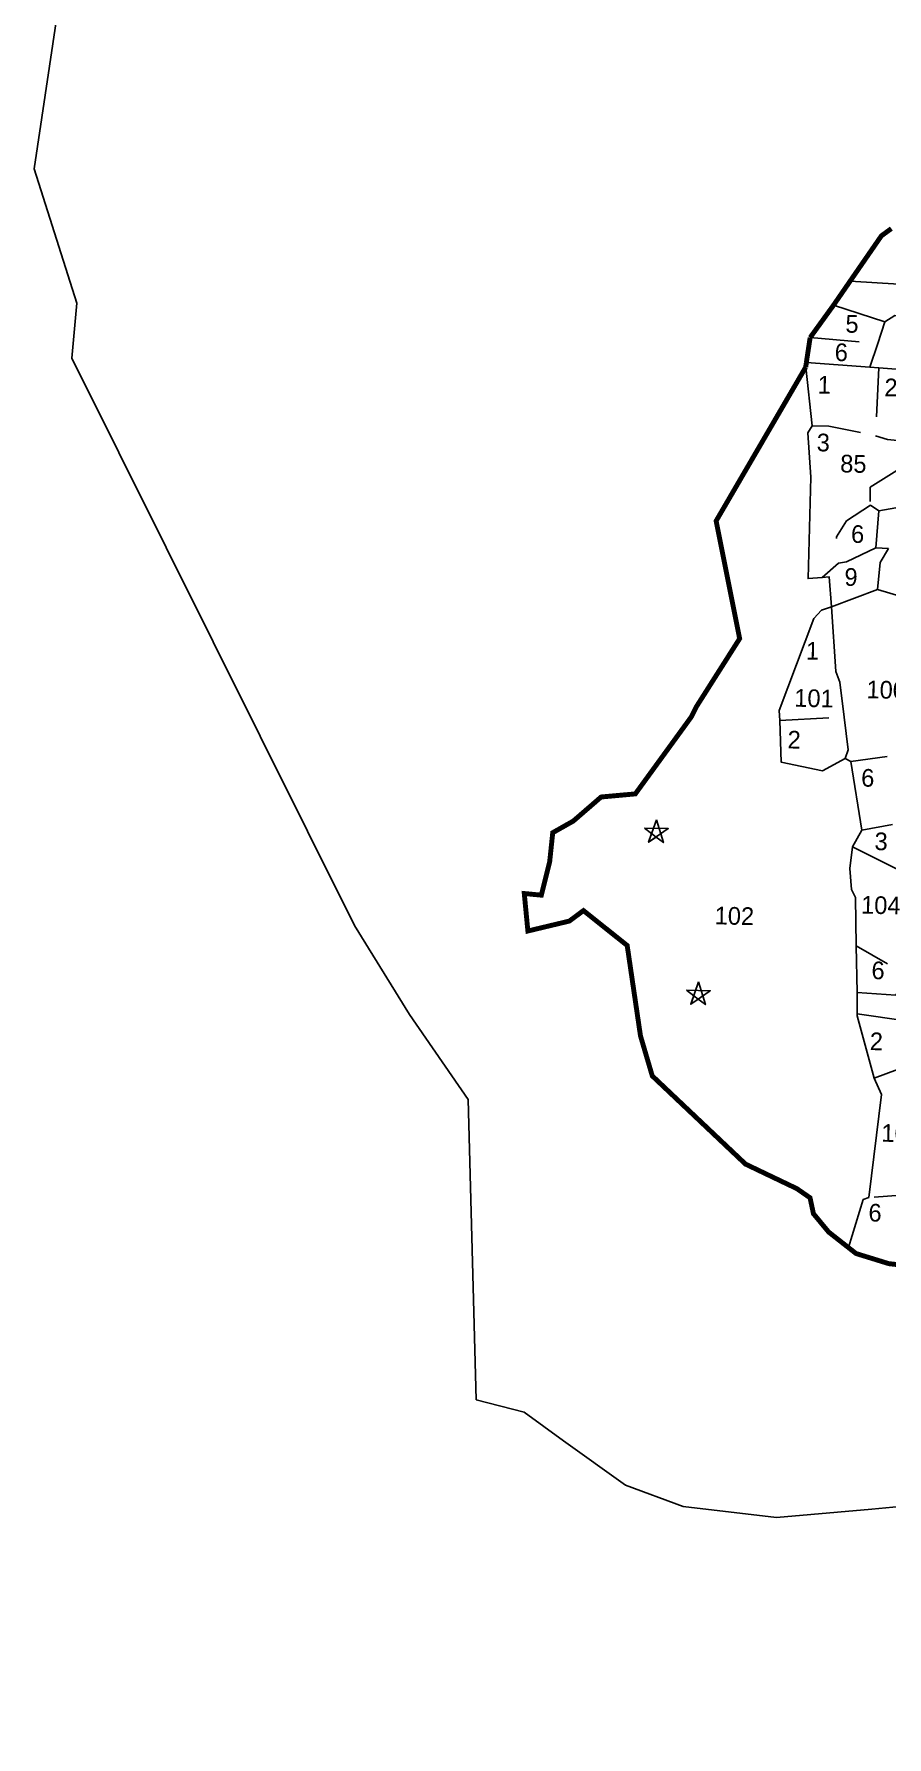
# Model space of a CAD drawing. Header units: metres. Extents: x 291156 to 294456, y 2095569 to 2100949.
# Drawn here: x 291156 to 291589, y 2099464 to 2100329 of the extents above; entities that cross this region are included whole.
import ezdxf
from ezdxf.enums import TextEntityAlignment as Align

# ---------------------------------------------------------------- set-up
doc = ezdxf.new("R2010")
doc.units = ezdxf.units.M
doc.header["$MEASUREMENT"] = 0
doc.linetypes.add('DASHED', pattern=[0.75, 0.5, -0.25])
for name, color, linetype in [('POLY_PARCEL', 6, 'Continuous'), ('POLY_SUBPARCEL', 6, 'DASHED'), ('SYM_STONE', 1, 'Continuous'), ('TEXT_MAPIN', 7, 'Continuous'), ('TEXT_PARCEL', 7, 'Continuous'), ('V_BOUND_LINE', 7, 'Continuous'), ('VILLAGE BOUNDRY', 15, 'Continuous')]:
    doc.layers.add(name, color=color, linetype=linetype)
doc.styles.add('TEXT_MAP', font='KRDEV050.TTF', dxfattribs={"height": 2.5})

# ---------------------------------------------------------------- blocks, each defined once
blk = doc.blocks.new('STONE_STAR')
for points in [[(-0.607, 0.197), (0.607, 0.197), (-0.376, -0.517), (-0.233, -0.075)], [(0, 0.639), (-0.376, -0.517), (0, -0.244), (0.375, -0.517)]]:
    blk.add_lwpolyline(points, close=True)
blk.add_lwpolyline([(-0.233, -0.075), (0, -0.244)])
blk = doc.blocks.new('DFSS')
at = {"layer": 'POLY_PARCEL'}
for points in [[(2414.8, 7685.14), (2420.05, 7683.56)], [(2420.05, 7683.56), (2421.05, 7684.2), (2426.14, 7683.34)], [(2412.15, 7679.24), (2418.64, 7678.89)], [(2412.09, 7678.75), (2412.87, 7672.78)], [(2418.64, 7678.89), (2419.56, 7678.84)], [(2419.56, 7678.84), (2425.7, 7678.51), (2425.43, 7675.22)], [(2412.87, 7672.78), (2412.44, 7672.06), (2412.87, 7667.55), (2412.8, 7657.23), (2414.22, 7657.37)], [(2420.93, 7660.46), (2420.11, 7659.02), (2419.9, 7656.27)], [(2414.22, 7657.37), (2414.95, 7657.45), (2415.24, 7654.41)], [(2415.24, 7654.41), (2419.9, 7656.27)], [(2419.9, 7656.27), (2422.41, 7655.56)], [(2410.21, 7642.71), (2410.15, 7643.74), (2413.45, 7653.19), (2414.24, 7654.05), (2415.24, 7654.41)], [(2415.24, 7654.41), (2415.81, 7647.82), (2416.24, 7646.75), (2416.76, 7643.19)], [(2416.96, 7638.97), (2414.67, 7637.68), (2410.44, 7638.47), (2410.21, 7642.71)], [(2416.76, 7643.19), (2417.25, 7639.87), (2416.96, 7638.97)], [(2417.54, 7638.68), (2421.25, 7639.26)], [(2417.54, 7638.68), (2416.96, 7638.97)], [(2418.83, 7631.73), (2417.54, 7638.68)], [(2418.83, 7631.73), (2421.92, 7632.37)], [(2417.9, 7630.01), (2418.83, 7631.73)], [(2418.5, 7619.94), (2418.33, 7624.85), (2417.9, 7625.64), (2417.68, 7627.79), (2417.9, 7630.01)], [(2418.68, 7615.18), (2418.5, 7619.94)], [(2418.68, 7615.18), (2422.64, 7614.97), (2423.72, 7617.05), (2423.75, 7617.04)], [(2418.75, 7613), (2418.68, 7615.18)], [(2420.63, 7606.48), (2418.76, 7612.79), (2418.75, 7613)], [(2420.34, 7594.3), (2421.41, 7604.84), (2420.63, 7606.48)], [(2418.35, 7589.18), (2419.77, 7594.09), (2420.34, 7594.3)]]:
    blk.add_lwpolyline(points, dxfattribs=at)
at = {"layer": 'POLY_SUBPARCEL', "ltscale": 10, "flags": 128}
for points in [[(2416.42, 7687.6), (2421.47, 7687.4), (2423.69, 7689.92)], [(2420.05, 7683.56), (2419.38, 7681.34)], [(2412.48, 7681.78), (2419.38, 7681.34)], [(2419.38, 7681.34), (2418.64, 7678.89)], [(2419.56, 7678.84), (2419.34, 7671.93)], [(2412.87, 7672.78), (2414.57, 7672.79), (2419.34, 7671.93)], [(2419.34, 7671.93), (2420.57, 7671.56), (2421.59, 7671.48)], [(2421.87, 7668.6), (2418.91, 7666.66), (2418.98, 7664.85)], [(2418.98, 7664.85), (2416.6, 7663.19), (2415.59, 7661.53), (2415.66, 7660.45), (2415.87, 7658.86)], [(2418.98, 7664.85), (2419.85, 7664.27)], [(2419.85, 7664.27), (2419.63, 7660.52)], [(2419.85, 7664.27), (2422.74, 7664.85)], [(2415.87, 7658.86), (2416.67, 7659), (2419.63, 7660.52)], [(2419.63, 7660.52), (2420.93, 7660.46)], [(2414.22, 7657.37), (2415.87, 7658.86)], [(2410.21, 7642.71), (2416.76, 7643.19)], [(2417.9, 7630.01), (2422.78, 7627.7)], [(2418.5, 7619.94), (2421.73, 7618.16)], [(2418.75, 7613), (2424.99, 7612.22)], [(2420.63, 7606.48), (2422.97, 7607.43), (2425.21, 7607.48)], [(2425.85, 7594.85), (2420.34, 7594.3)]]:
    blk.add_lwpolyline(points, dxfattribs=at)
at = {"layer": 'V_BOUND_LINE', "const_width": 0.5}
for points in [[(2416.42, 7687.6), (2419.52, 7692.3), (2420.52, 7693.06)], [(2414.8, 7685.14), (2416.42, 7687.6)], [(2412.48, 7681.78), (2414.8, 7685.14)], [(2412.15, 7679.24), (2412.48, 7681.78)], [(2418.35, 7589.18), (2416.31, 7590.71), (2414.72, 7592.55), (2414.34, 7594.16), (2412.98, 7595.06), (2407.69, 7597.45), (2398, 7606.23), (2396.71, 7610.29), (2395.16, 7619.46), (2390.63, 7622.92), (2389.21, 7621.82), (2385.01, 7620.72), (2384.56, 7624.53), (2386.3, 7624.4), (2387.08, 7627.82), (2387.33, 7630.79), (2389.4, 7632.02), (2392.18, 7634.53), (2395.66, 7634.92), (2401.22, 7642.92), (2401.69, 7643.93), (2405.95, 7650.96), (2403.3, 7662.9), (2412.09, 7678.75)], [(2412.09, 7678.75), (2412.15, 7679.24)], [(2447.75, 7589.81), (2447.49, 7587.62), (2446.33, 7587.49), (2431.22, 7587.03), (2428.32, 7587.1), (2422.51, 7587.62), (2419.15, 7588.58), (2418.35, 7589.18)]]:
    blk.add_lwpolyline(points, dxfattribs=at)
at = {"layer": 'SYM_STONE', "xscale": 2, "yscale": 2, "zscale": 2}
for p in [(2397.87, 7631.06), (2402.51, 7614.64)]:
    blk.add_blockref('STONE_STAR', p, dxfattribs=at)
at = {"layer": 'TEXT_MAPIN', "style": 'TEXT_MAP'}
for s, p in [('5', (2416.72, 7683.25)), ('6', (2415.69, 7680.35)), ('1', (2414.03, 7677)), ('2', (2420.83, 7676.89)), ('3', (2414.05, 7671.12)), ('6', (2417.75, 7661.87)), ('9', (2417.17, 7657.48)), ('1', (2413.4, 7649.88)), ('2', (2411.73, 7640.8)), ('6', (2419.31, 7637.06)), ('3', (2420.81, 7630.62)), ('6', (2420.78, 7617.47)), ('2', (2420.76, 7610.25)), ('6', (2421, 7592.78))]:
    blk.add_text(s, height=1.8, dxfattribs=at).set_placement(p, align=Align.MIDDLE)
at = {"layer": 'TEXT_PARCEL', "style": 'TEXT_MAP'}
for s, p in [('85', (2417.16, 7669.02)), ('100', (2421, 7646.07)), ('101', (2413.66, 7645.05)), ('102', (2406.02, 7622.71)), ('104', (2420.92, 7624.12)), ('105', (2423.48, 7600.93))]:
    blk.add_text(s, height=1.8, dxfattribs=at).set_placement(p, align=Align.MIDDLE)
blk = doc.blocks.new('gik')
at = {"xscale": 5.178019597347301, "yscale": 5.178019597347301, "zscale": 5.178019597347301, "rotation": 357.9289235990419}
blk.add_blockref('DFSS', (277708.57, 2060879.94), dxfattribs=at)
blk = doc.blocks.new('1')
at = {"xscale": 0.9631521132610575, "yscale": 0.9631521132610575, "zscale": 0.9631521132610575, "rotation": 0.4812645551572004}
blk.add_blockref('gik', (27684.76, 75084.53), dxfattribs=at)

msp = doc.modelspace()

# ---------------------------------------------------------------- linework, layer by layer
at = {"layer": 'VILLAGE BOUNDRY'}
msp.add_lwpolyline([(291177.06, 2100402.31), (291155.74, 2100260.4), (291177.51, 2100192.04), (291174.87, 2100164.04), (291318.59, 2099875.88), (291346.53, 2099830.62), (291376.46, 2099787.52), (291380.5, 2099634.91), (291404.83, 2099628.49), (291424.9, 2099614.05), (291456.35, 2099591.42), (291485.68, 2099580.55), (291533.11, 2099575.03), (291581.53, 2099579.34), (291602.95, 2099581.25), (291624.8, 2099538.55), (291653.76, 2099522.48), (291664.48, 2099488.33), (291690.92, 2099473.65), (291723.04, 2099471.65), (291768.64, 2099458.84)], dxfattribs=at)

# ---------------------------------------------------------------- block references
at = {"rotation": 0.3671123404607279}
msp.add_blockref('1', (13444.4, -1814.7), dxfattribs=at)

doc.saveas('drawing.dxf')
